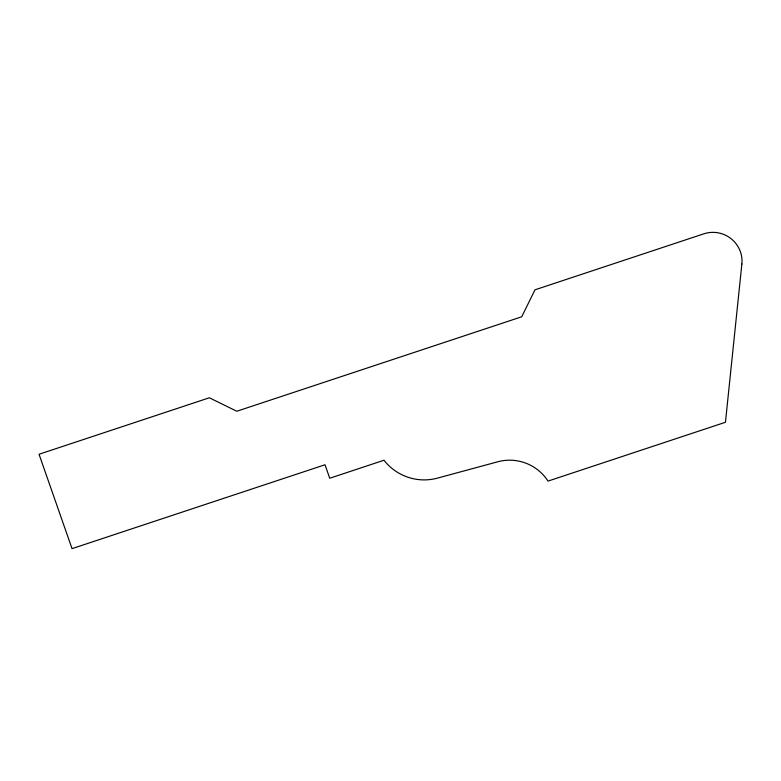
<?xml version="1.0" encoding="UTF-8"?>
<svg xmlns="http://www.w3.org/2000/svg" width="781" height="781" viewBox="0 0 781 781"><rect width="100%" height="100%" fill="white"/><g stroke="black" fill="none" stroke-linecap="round" stroke-linejoin="round"><path stroke-width="1.17" d="M741.862 264.027L725.451 422.267L548.018 481.096A45.093 44.38 24.9 0 0 497.829 461.766L437.36 478.148A50.257 49.467 24.9 0 1 383.998 460.243L329.728 478.245L325.023 464.754L72.028 548.643L39.05 454.249L209.367 397.783L236.789 411.255L521.708 316.783L534.995 289.81L703.866 233.812A28.809 28.35 24.9 0 1 741.862 264.027"/></g></svg>
